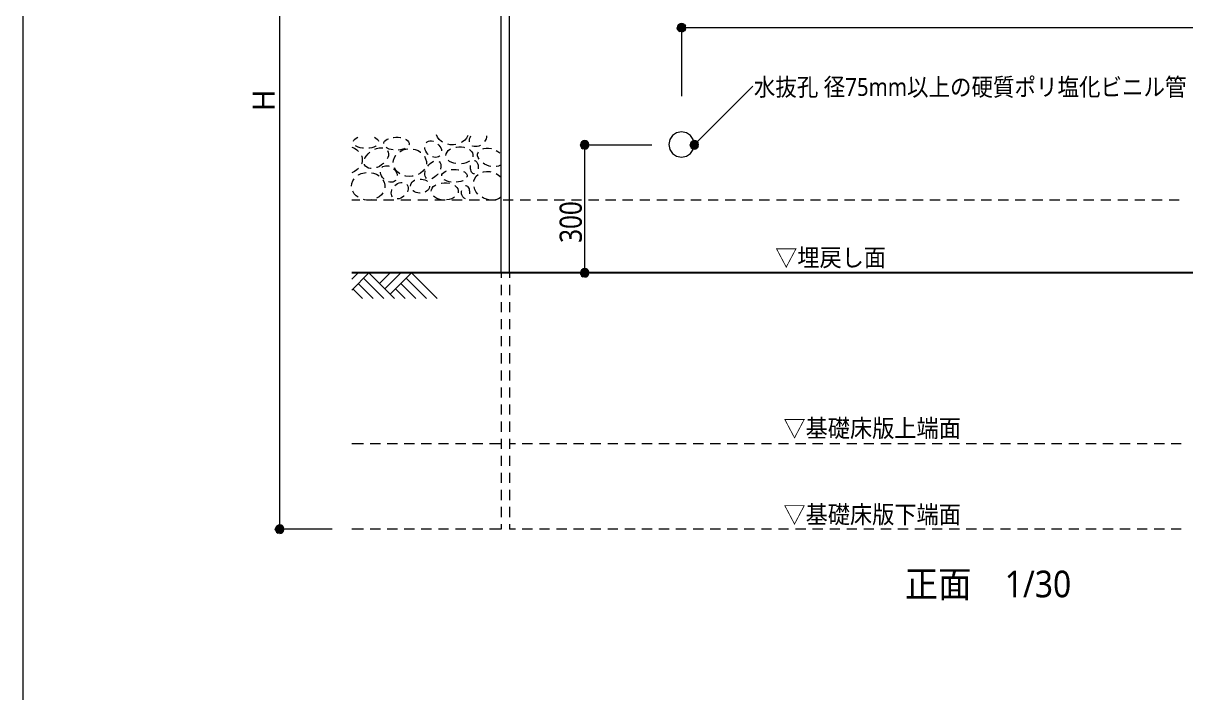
# Model space of a CAD drawing. Header units: millimetres. Extents: x 0 to 420, y 0 to 297.
# Drawn here: x 0.2 to 136.4, y 148.7 to 227 of the extents above; entities that cross this region are included whole.
import ezdxf
from ezdxf.enums import TextEntityAlignment as Align

# ---------------------------------------------------------------- set-up
doc = ezdxf.new("R2010")
doc.units = ezdxf.units.MM
doc.styles.add('kst32b', font='NotoSansJP-Variable.ttf')

msp = doc.modelspace()

# ---------------------------------------------------------------- hatches: boundary and pattern name
h = msp.add_hatch(color=7)
h.paths.add_polyline_path([(76.84, 226.69), (76.79, 226.5), (77.3, 226.5), (76.84, 226.69)])
h.paths.add_polyline_path([(76.79, 226.5), (77.3, 226.5), (76.84, 226.31), (76.79, 226.5)])
h.paths.add_polyline_path([(77.3, 226.5), (76.84, 226.31), (76.94, 226.14), (77.3, 226.5)])
h = msp.add_hatch(color=7)
h.paths.add_polyline_path([(77.3, 227.01), (77.11, 226.97), (77.3, 226.5), (77.3, 227.01)])
h.paths.add_polyline_path([(77.11, 226.97), (77.3, 226.5), (76.94, 226.86), (77.11, 226.97)])
h.paths.add_polyline_path([(77.3, 226.5), (76.94, 226.86), (76.84, 226.69), (77.3, 226.5)])
h = msp.add_hatch(color=7)
h.paths.add_polyline_path([(76.94, 226.14), (77.11, 226.04), (77.3, 226.5), (76.94, 226.14)])
h.paths.add_polyline_path([(77.11, 226.04), (77.3, 226.5), (77.3, 226), (77.11, 226.04)])
h.paths.add_polyline_path([(77.3, 226.5), (77.3, 226), (77.49, 226.04), (77.3, 226.5)])
for points in [[(77.49, 226.97), (77.3, 227.01), (77.3, 226.5), (77.49, 226.97)], [(66.15, 213.25), (65.96, 213.3), (65.96, 212.81), (66.15, 213.25)], [(78.99, 213.25), (78.8, 213.3), (78.8, 212.81), (78.99, 213.25)], [(66.15, 198.27), (65.96, 198.31), (65.96, 197.8), (66.15, 198.27)], [(30.42, 168.27), (30.23, 168.3), (30.23, 167.81), (30.42, 168.27)]]:
    msp.add_hatch(color=7).paths.add_polyline_path(points)
h = msp.add_hatch(color=7)
h.paths.add_polyline_path([(77.79, 226.5), (77.77, 226.69), (77.3, 226.5), (77.79, 226.5)])
h.paths.add_polyline_path([(77.77, 226.69), (77.3, 226.5), (77.66, 226.86), (77.77, 226.69)])
h.paths.add_polyline_path([(77.3, 226.5), (77.66, 226.86), (77.49, 226.97), (77.3, 226.5)])
h = msp.add_hatch(color=7)
h.paths.add_polyline_path([(77.49, 226.04), (77.66, 226.14), (77.3, 226.5), (77.49, 226.04)])
h.paths.add_polyline_path([(77.66, 226.14), (77.3, 226.5), (77.77, 226.31), (77.66, 226.14)])
h.paths.add_polyline_path([(77.3, 226.5), (77.77, 226.31), (77.79, 226.5), (77.3, 226.5)])
h = msp.add_hatch(color=7)
h.paths.add_polyline_path([(65.49, 213), (65.45, 212.81), (65.96, 212.81), (65.49, 213)])
h.paths.add_polyline_path([(65.45, 212.81), (65.96, 212.81), (65.49, 212.62), (65.45, 212.81)])
h.paths.add_polyline_path([(65.96, 212.81), (65.49, 212.62), (65.6, 212.45), (65.96, 212.81)])
h = msp.add_hatch(color=7)
h.paths.add_polyline_path([(65.96, 213.3), (65.76, 213.25), (65.96, 212.81), (65.96, 213.3)])
h.paths.add_polyline_path([(65.76, 213.25), (65.96, 212.81), (65.6, 213.15), (65.76, 213.25)])
h.paths.add_polyline_path([(65.96, 212.81), (65.6, 213.15), (65.49, 213), (65.96, 212.81)])
h = msp.add_hatch(color=7)
h.paths.add_polyline_path([(65.6, 212.45), (65.76, 212.34), (65.96, 212.81), (65.6, 212.45)])
h.paths.add_polyline_path([(65.76, 212.34), (65.96, 212.81), (65.96, 212.3), (65.76, 212.34)])
h.paths.add_polyline_path([(65.96, 212.81), (65.96, 212.3), (66.15, 212.34), (65.96, 212.81)])
h = msp.add_hatch(color=7)
h.paths.add_polyline_path([(66.46, 212.81), (66.42, 213), (65.96, 212.81), (66.46, 212.81)])
h.paths.add_polyline_path([(66.42, 213), (65.96, 212.81), (66.32, 213.15), (66.42, 213)])
h.paths.add_polyline_path([(65.96, 212.81), (66.32, 213.15), (66.15, 213.25), (65.96, 212.81)])
h = msp.add_hatch(color=7)
h.paths.add_polyline_path([(66.15, 212.34), (66.32, 212.45), (65.96, 212.81), (66.15, 212.34)])
h.paths.add_polyline_path([(66.32, 212.45), (65.96, 212.81), (66.42, 212.62), (66.32, 212.45)])
h.paths.add_polyline_path([(65.96, 212.81), (66.42, 212.62), (66.46, 212.81), (65.96, 212.81)])
h = msp.add_hatch(color=7)
h.paths.add_polyline_path([(78.34, 213), (78.3, 212.81), (78.8, 212.81), (78.34, 213)])
h.paths.add_polyline_path([(78.3, 212.81), (78.8, 212.81), (78.34, 212.62), (78.3, 212.81)])
h.paths.add_polyline_path([(78.8, 212.81), (78.34, 212.62), (78.44, 212.45), (78.8, 212.81)])
h = msp.add_hatch(color=7)
h.paths.add_polyline_path([(78.8, 213.3), (78.61, 213.25), (78.8, 212.81), (78.8, 213.3)])
h.paths.add_polyline_path([(78.61, 213.25), (78.8, 212.81), (78.44, 213.15), (78.61, 213.25)])
h.paths.add_polyline_path([(78.8, 212.81), (78.44, 213.15), (78.34, 213), (78.8, 212.81)])
h = msp.add_hatch(color=7)
h.paths.add_polyline_path([(78.44, 212.45), (78.61, 212.34), (78.8, 212.81), (78.44, 212.45)])
h.paths.add_polyline_path([(78.61, 212.34), (78.8, 212.81), (78.8, 212.3), (78.61, 212.34)])
h.paths.add_polyline_path([(78.8, 212.81), (78.8, 212.3), (78.99, 212.34), (78.8, 212.81)])
h = msp.add_hatch(color=7)
h.paths.add_polyline_path([(79.29, 212.81), (79.27, 213), (78.8, 212.81), (79.29, 212.81)])
h.paths.add_polyline_path([(79.27, 213), (78.8, 212.81), (79.14, 213.15), (79.27, 213)])
h.paths.add_polyline_path([(78.8, 212.81), (79.14, 213.15), (78.99, 213.25), (78.8, 212.81)])
h = msp.add_hatch(color=7)
h.paths.add_polyline_path([(78.99, 212.34), (79.14, 212.45), (78.8, 212.81), (78.99, 212.34)])
h.paths.add_polyline_path([(79.14, 212.45), (78.8, 212.81), (79.27, 212.62), (79.14, 212.45)])
h.paths.add_polyline_path([(78.8, 212.81), (79.27, 212.62), (79.29, 212.81), (78.8, 212.81)])
h = msp.add_hatch(color=7)
h.paths.add_polyline_path([(65.49, 197.99), (65.45, 197.8), (65.96, 197.8), (65.49, 197.99)])
h.paths.add_polyline_path([(65.45, 197.8), (65.96, 197.8), (65.49, 197.61), (65.45, 197.8)])
h.paths.add_polyline_path([(65.96, 197.8), (65.49, 197.61), (65.6, 197.44), (65.96, 197.8)])
h = msp.add_hatch(color=7)
h.paths.add_polyline_path([(65.96, 198.31), (65.76, 198.27), (65.96, 197.8), (65.96, 198.31)])
h.paths.add_polyline_path([(65.76, 198.27), (65.96, 197.8), (65.6, 198.16), (65.76, 198.27)])
h.paths.add_polyline_path([(65.96, 197.8), (65.6, 198.16), (65.49, 197.99), (65.96, 197.8)])
h = msp.add_hatch(color=7)
h.paths.add_polyline_path([(65.6, 197.44), (65.76, 197.34), (65.96, 197.8), (65.6, 197.44)])
h.paths.add_polyline_path([(65.76, 197.34), (65.96, 197.8), (65.96, 197.29), (65.76, 197.34)])
h.paths.add_polyline_path([(65.96, 197.8), (65.96, 197.29), (66.15, 197.34), (65.96, 197.8)])
h = msp.add_hatch(color=7)
h.paths.add_polyline_path([(66.46, 197.8), (66.42, 197.99), (65.96, 197.8), (66.46, 197.8)])
h.paths.add_polyline_path([(66.42, 197.99), (65.96, 197.8), (66.32, 198.16), (66.42, 197.99)])
h.paths.add_polyline_path([(65.96, 197.8), (66.32, 198.16), (66.15, 198.27), (65.96, 197.8)])
h = msp.add_hatch(color=7)
h.paths.add_polyline_path([(66.15, 197.34), (66.32, 197.44), (65.96, 197.8), (66.15, 197.34)])
h.paths.add_polyline_path([(66.32, 197.44), (65.96, 197.8), (66.42, 197.61), (66.32, 197.44)])
h.paths.add_polyline_path([(65.96, 197.8), (66.42, 197.61), (66.46, 197.8), (65.96, 197.8)])
h = msp.add_hatch(color=7)
h.paths.add_polyline_path([(29.76, 168), (29.72, 167.81), (30.23, 167.81), (29.76, 168)])
h.paths.add_polyline_path([(29.72, 167.81), (30.23, 167.81), (29.76, 167.62), (29.72, 167.81)])
h.paths.add_polyline_path([(30.23, 167.81), (29.76, 167.62), (29.87, 167.45), (30.23, 167.81)])
h = msp.add_hatch(color=7)
h.paths.add_polyline_path([(30.23, 168.3), (30.04, 168.27), (30.23, 167.81), (30.23, 168.3)])
h.paths.add_polyline_path([(30.04, 168.27), (30.23, 167.81), (29.87, 168.15), (30.04, 168.27)])
h.paths.add_polyline_path([(30.23, 167.81), (29.87, 168.15), (29.76, 168), (30.23, 167.81)])
h = msp.add_hatch(color=7)
h.paths.add_polyline_path([(29.87, 167.45), (30.04, 167.34), (30.23, 167.81), (29.87, 167.45)])
h.paths.add_polyline_path([(30.04, 167.34), (30.23, 167.81), (30.23, 167.3), (30.04, 167.34)])
h.paths.add_polyline_path([(30.23, 167.81), (30.23, 167.3), (30.42, 167.34), (30.23, 167.81)])
h = msp.add_hatch(color=7)
h.paths.add_polyline_path([(30.73, 167.81), (30.69, 168), (30.23, 167.81), (30.73, 167.81)])
h.paths.add_polyline_path([(30.69, 168), (30.23, 167.81), (30.59, 168.15), (30.69, 168)])
h.paths.add_polyline_path([(30.23, 167.81), (30.59, 168.15), (30.42, 168.27), (30.23, 167.81)])
h = msp.add_hatch(color=7)
h.paths.add_polyline_path([(30.42, 167.34), (30.59, 167.45), (30.23, 167.81), (30.42, 167.34)])
h.paths.add_polyline_path([(30.59, 167.45), (30.23, 167.81), (30.69, 167.62), (30.59, 167.45)])
h.paths.add_polyline_path([(30.23, 167.81), (30.69, 167.62), (30.73, 167.81), (30.23, 167.81)])

# ---------------------------------------------------------------- linework, layer by layer
at = {"lineweight": 13}
for points in [[(0.19, 0), (0.19, 296.97), (420.16, 296.97), (420.16, 0)], [(78.78, 212.82), (78.67, 213.4), (78.35, 213.88), (77.87, 214.2), (77.29, 214.31), (76.71, 214.2), (76.23, 213.88), (75.92, 213.4), (75.8, 212.82), (75.92, 212.24), (76.23, 211.77), (76.71, 211.45), (77.29, 211.33), (77.87, 211.45), (78.35, 211.77), (78.67, 212.24)]]:
    msp.add_lwpolyline(points, close=True, dxfattribs=at)
for points in [[(56.18, 197.8), (56.18, 265.3)], [(57.17, 197.8), (57.17, 265.3)], [(30.23, 167.81), (30.23, 260.31)], [(152.29, 226.5), (77.3, 226.5), (77.3, 218.5)], [(78.8, 212.81), (85.64, 219.65)], [(49.34, 213.11), (49.19, 213.19), (48.92, 213.4), (48.73, 213.68), (48.58, 213.95)], [(52.28, 213.87), (52.11, 213.59), (51.9, 213.34), (51.63, 213.13), (51.48, 213.06)], [(52.47, 213.15), (52.45, 213.3), (52.47, 213.49), (52.54, 213.66), (52.62, 213.85)], [(54.46, 213.85), (54.44, 213.66), (54.4, 213.49), (54.31, 213.3), (54.23, 213.17)], [(38.67, 212.53), (38.99, 212.41), (39.26, 212.22), (39.48, 212.03)], [(38.88, 213.23), (38.93, 213.32), (39.03, 213.47), (39.18, 213.57), (39.37, 213.68)], [(40.03, 212.39), (39.92, 212.39), (39.65, 212.45), (39.41, 212.53), (39.2, 212.62), (39.12, 212.68)], [(41.55, 212.68), (41.49, 212.62), (41.27, 212.53), (41.04, 212.45), (40.77, 212.39), (40.66, 212.39)], [(41.32, 213.68), (41.51, 213.57), (41.66, 213.47), (41.76, 213.32), (41.8, 213.23)], [(41.36, 212.28), (41.59, 212.37), (41.87, 212.43), (42.12, 212.45), (42.33, 212.43)], [(42.42, 212.94), (42.44, 213.06), (42.52, 213.21), (42.65, 213.34), (42.82, 213.44), (42.99, 213.51)], [(43.54, 212.2), (43.29, 212.24), (43.05, 212.3), (42.82, 212.41), (42.71, 212.47)], [(43.54, 213.66), (43.56, 213.66), (43.84, 213.68), (44.11, 213.68), (44.39, 213.64), (44.41, 213.64)], [(44.96, 213.47), (45.06, 213.4), (45.21, 213.28), (45.32, 213.15), (45.38, 213), (45.38, 212.85), (45.34, 212.79)], [(47.62, 211.67), (47.6, 211.71), (47.46, 211.86), (47.35, 212.05), (47.27, 212.22), (47.22, 212.41), (47.22, 212.47)], [(47.39, 213.04), (47.5, 213.15), (47.65, 213.21), (47.82, 213.25), (48.01, 213.25), (48.2, 213.21), (48.24, 213.19)], [(48.77, 212.87), (48.87, 212.77), (49, 212.6), (49.11, 212.43), (49.17, 212.24), (49.19, 212.09)], [(50.86, 212.85), (50.59, 212.81), (50.21, 212.81), (49.91, 212.87)], [(50.88, 212.53), (50.93, 212.53), (51.22, 212.56), (51.52, 212.56), (51.82, 212.51), (51.86, 212.49)], [(53.74, 212.75), (53.72, 212.72), (53.55, 212.64), (53.36, 212.6), (53.17, 212.58), (53, 212.6), (52.83, 212.64), (52.83, 212.66)], [(65.96, 197.8), (65.96, 212.81), (73.83, 212.81)], [(39.81, 211.5), (39.84, 211.48), (39.9, 211.18), (39.9, 210.88), (39.84, 210.59), (39.81, 210.57)], [(40.2, 211.16), (40.26, 211.31), (40.41, 211.52), (40.58, 211.75), (40.79, 211.94)], [(42.86, 212.11), (42.95, 211.92), (42.99, 211.73), (42.97, 211.52), (42.88, 211.29), (42.82, 211.16)], [(43.52, 210.71), (43.56, 211.01), (43.67, 211.31), (43.84, 211.58), (43.84, 211.6)], [(44.94, 212.39), (44.87, 212.34), (44.64, 212.28), (44.39, 212.22), (44.11, 212.17)], [(44.32, 212.03), (44.34, 212.03), (44.66, 212.2), (45, 212.28), (45.23, 212.32)], [(45.87, 212.28), (46.1, 212.24), (46.44, 212.11), (46.74, 211.94), (46.76, 211.92)], [(47.2, 211.45), (47.33, 211.16), (47.41, 210.86), (47.41, 210.54)], [(49, 211.52), (48.96, 211.45), (48.83, 211.37), (48.66, 211.33), (48.49, 211.31), (48.3, 211.33), (48.15, 211.37)], [(49.7, 211.56), (49.74, 211.75), (49.83, 211.94), (49.95, 212.11), (50.14, 212.26), (50.27, 212.32)], [(52.47, 212.24), (52.54, 212.17), (52.71, 212.03), (52.81, 211.84), (52.87, 211.65), (52.87, 211.45), (52.85, 211.39)], [(53.59, 211.1), (53.49, 211.29), (53.42, 211.5), (53.42, 211.69), (53.47, 211.88), (53.53, 211.98)], [(54.04, 212.34), (54.14, 212.37), (54.42, 212.41), (54.69, 212.41), (54.99, 212.37), (54.99, 212.34)], [(55.6, 212.13), (55.8, 212.03), (56.03, 211.84)], [(39.48, 210.02), (39.26, 209.85), (38.99, 209.66), (38.67, 209.53)], [(40.94, 210.02), (40.85, 210.02), (40.62, 210.08), (40.43, 210.16), (40.28, 210.29), (40.17, 210.44), (40.15, 210.52)], [(42.42, 210.65), (42.4, 210.61), (42.16, 210.44), (41.91, 210.27), (41.63, 210.14), (41.57, 210.14)], [(42.19, 210.14), (42.31, 210.25), (42.46, 210.31), (42.63, 210.35), (42.82, 210.35), (42.99, 210.33), (43.05, 210.31)], [(43.58, 209.99), (43.69, 209.89), (43.82, 209.72), (43.92, 209.53), (43.98, 209.34), (44.01, 209.19)], [(44.3, 209.4), (44.07, 209.59), (43.84, 209.83), (43.67, 210.1)], [(47.18, 209.95), (47.01, 209.7), (46.74, 209.49), (46.46, 209.32)], [(47.43, 208.87), (47.35, 208.98), (47.27, 209.11), (47.24, 209.27), (47.22, 209.44), (47.27, 209.66), (47.29, 209.74)], [(47.58, 210.29), (47.69, 210.44), (47.84, 210.61), (48.01, 210.74), (48.2, 210.84), (48.3, 210.88)], [(48.89, 210.84), (48.96, 210.8), (49.04, 210.67), (49.09, 210.52), (49.11, 210.35), (49.11, 210.16), (49.06, 209.97), (49.06, 209.95)], [(49.21, 209.15), (49.23, 209.3), (49.32, 209.44), (49.45, 209.57), (49.61, 209.68), (49.78, 209.74)], [(50.86, 210.59), (50.63, 210.63), (50.38, 210.74), (50.14, 210.86), (49.97, 210.99)], [(50.33, 209.89), (50.36, 209.89), (50.63, 209.91), (50.91, 209.91), (51.18, 209.87), (51.2, 209.87)], [(52.45, 210.88), (52.32, 210.8), (52.09, 210.67), (51.82, 210.61), (51.52, 210.57)], [(53.04, 209.4), (52.94, 209.4), (52.85, 209.44), (52.79, 209.51), (52.71, 209.61), (52.66, 209.72), (52.62, 209.85), (52.58, 209.99), (52.58, 210.12), (52.58, 210.27), (52.58, 210.38)], [(53.04, 210.95), (53.09, 210.95), (53.17, 210.9), (53.26, 210.86), (53.32, 210.78), (53.38, 210.67), (53.45, 210.54), (53.47, 210.42), (53.49, 210.27), (53.49, 210.12), (53.49, 209.99), (53.49, 209.97)], [(54.95, 210.27), (54.76, 210.31), (54.48, 210.42), (54.21, 210.54), (54.06, 210.65)], [(56.09, 210.4), (55.86, 210.29), (55.63, 210.25), (55.58, 210.25)], [(38.65, 207.94), (38.69, 208.26), (38.8, 208.56), (38.97, 208.83)], [(39.45, 209.25), (39.48, 209.27), (39.79, 209.42), (40.15, 209.53), (40.36, 209.55)], [(41, 209.53), (41.23, 209.49), (41.57, 209.36), (41.87, 209.17), (41.89, 209.17)], [(42.44, 208.79), (42.42, 208.81), (42.27, 208.98), (42.16, 209.15), (42.08, 209.34), (42.04, 209.53), (42.04, 209.59)], [(42.33, 208.7), (42.33, 208.68), (42.48, 208.41), (42.54, 208.09), (42.54, 207.79), (42.54, 207.77)], [(43.82, 208.62), (43.77, 208.58), (43.65, 208.49), (43.48, 208.43), (43.31, 208.41), (43.12, 208.43), (42.97, 208.47)], [(43.73, 208.05), (43.86, 208.15), (44.05, 208.26), (44.22, 208.34), (44.41, 208.39), (44.58, 208.39)], [(45.85, 209.13), (45.74, 209.11), (45.38, 209.08), (45, 209.13), (44.89, 209.17)], [(45.57, 207.96), (45.59, 208.13), (45.64, 208.28), (45.74, 208.41), (45.87, 208.53), (46.04, 208.64), (46.08, 208.66)], [(46.69, 208.79), (46.84, 208.79), (47.05, 208.75), (47.24, 208.68), (47.41, 208.6), (47.54, 208.49)], [(48.77, 209.4), (48.75, 209.36), (48.58, 209.19), (48.41, 209.04), (48.24, 208.92), (48.07, 208.83), (48.05, 208.83)], [(49.15, 208.32), (49.19, 208.32), (49.49, 208.36), (49.78, 208.34), (50.08, 208.3), (50.12, 208.28)], [(50.33, 208.43), (50.08, 208.47), (49.83, 208.53), (49.61, 208.64), (49.51, 208.7)], [(51.73, 208.62), (51.67, 208.58), (51.44, 208.51), (51.18, 208.45), (50.91, 208.41)], [(51.75, 209.68), (51.86, 209.63), (52.01, 209.51), (52.11, 209.38), (52.18, 209.23), (52.18, 209.08), (52.13, 209.02)], [(52.98, 208.51), (52.98, 208.56), (53.09, 208.85), (53.26, 209.13), (53.47, 209.32)], [(54.02, 209.59), (54.1, 209.63), (54.46, 209.68), (54.84, 209.68), (54.97, 209.63)], [(55.58, 209.44), (55.88, 209.25), (56.18, 209.02)], [(39.43, 206.65), (39.2, 206.82), (38.97, 207.07), (38.8, 207.35)], [(42.31, 207.18), (42.14, 206.95), (41.87, 206.71), (41.59, 206.54)], [(43.43, 206.69), (43.35, 206.82), (43.31, 206.97), (43.29, 207.14), (43.31, 207.33), (43.35, 207.5), (43.37, 207.56)], [(45.13, 208.15), (45.17, 208.11), (45.23, 207.96), (45.28, 207.79), (45.28, 207.62), (45.25, 207.43), (45.19, 207.29)], [(46.67, 207.14), (46.63, 207.14), (46.42, 207.16), (46.23, 207.2), (46.04, 207.29), (45.87, 207.39), (45.83, 207.43)], [(47.79, 207.96), (47.79, 207.88), (47.75, 207.73), (47.67, 207.58), (47.56, 207.45), (47.41, 207.35), (47.27, 207.26)], [(47.96, 207.35), (48.01, 207.54), (48.09, 207.73), (48.22, 207.9), (48.41, 208.05), (48.54, 208.11)], [(50.74, 208.03), (50.8, 207.98), (50.97, 207.81), (51.08, 207.64), (51.14, 207.45), (51.14, 207.26), (51.12, 207.18)], [(52.01, 206.48), (51.92, 206.5), (51.84, 206.54), (51.75, 206.61), (51.69, 206.69), (51.63, 206.8), (51.58, 206.93), (51.54, 207.07), (51.54, 207.22), (51.54, 207.37), (51.56, 207.45)], [(52.01, 208.03), (52.05, 208.03), (52.13, 208), (52.22, 207.94), (52.28, 207.86), (52.35, 207.75), (52.41, 207.64), (52.43, 207.5), (52.45, 207.37), (52.47, 207.22), (52.45, 207.07), (52.45, 207.05)], [(53.45, 207.03), (53.26, 207.26), (53.09, 207.58), (53, 207.88)], [(39.6, 206.33), (38.67, 206.33)], [(40.98, 206.35), (40.87, 206.33), (40.51, 206.31), (40.15, 206.37), (40.03, 206.4)], [(41.61, 206.33), (40.41, 206.33)], [(43.6, 206.33), (42.4, 206.33)], [(44.83, 206.8), (44.79, 206.78), (44.62, 206.65), (44.43, 206.54), (44.24, 206.48), (44.05, 206.46), (43.98, 206.46)], [(45.61, 206.33), (44.41, 206.33)], [(47.6, 206.33), (46.4, 206.33)], [(49.13, 206.37), (48.89, 206.44), (48.64, 206.52), (48.41, 206.65), (48.24, 206.78)], [(49.61, 206.33), (48.41, 206.33)], [(50.72, 206.67), (50.59, 206.59), (50.36, 206.48), (50.08, 206.4), (49.78, 206.35)], [(51.6, 206.33), (50.4, 206.33)], [(53.62, 206.33), (52.41, 206.33)], [(54.84, 206.33), (54.46, 206.42), (54.1, 206.54), (53.95, 206.65)], [(55.6, 206.33), (54.4, 206.33)], [(56.18, 206.65), (55.88, 206.48), (55.56, 206.37), (55.5, 206.35)], [(57.59, 206.33), (56.41, 206.33)], [(59.61, 206.33), (58.4, 206.33)], [(61.6, 206.33), (60.41, 206.33)], [(63.61, 206.33), (62.4, 206.33)], [(65.6, 206.33), (64.41, 206.33)], [(67.61, 206.33), (66.4, 206.33)], [(69.6, 206.33), (68.41, 206.33)], [(71.61, 206.33), (70.4, 206.33)], [(73.6, 206.33), (72.41, 206.33)], [(75.61, 206.33), (74.4, 206.33)], [(77.6, 206.33), (76.41, 206.33)], [(79.61, 206.33), (78.4, 206.33)], [(81.6, 206.33), (80.41, 206.33)], [(83.61, 206.33), (82.4, 206.33)], [(85.6, 206.33), (84.41, 206.33)], [(87.61, 206.33), (86.4, 206.33)], [(89.6, 206.33), (88.41, 206.33)], [(91.61, 206.33), (90.4, 206.33)], [(93.6, 206.33), (92.41, 206.33)], [(95.61, 206.33), (94.4, 206.33)], [(97.6, 206.33), (96.41, 206.33)], [(99.61, 206.33), (98.4, 206.33)], [(101.6, 206.33), (100.39, 206.33)], [(103.61, 206.33), (102.4, 206.33)], [(105.6, 206.33), (104.39, 206.33)], [(107.61, 206.33), (106.4, 206.33)], [(109.6, 206.33), (108.39, 206.33)], [(111.61, 206.33), (110.41, 206.33)], [(113.6, 206.33), (112.4, 206.33)], [(115.61, 206.33), (114.41, 206.33)], [(117.6, 206.33), (116.4, 206.33)], [(119.61, 206.33), (118.41, 206.33)], [(121.6, 206.33), (120.4, 206.33)], [(123.61, 206.33), (122.41, 206.33)], [(125.6, 206.33), (124.4, 206.33)], [(127.59, 206.33), (126.41, 206.33)], [(129.6, 206.33), (128.4, 206.33)], [(131.59, 206.33), (130.41, 206.33)], [(133.6, 206.33), (132.4, 206.33)], [(135.59, 206.33), (134.41, 206.33)], [(39.41, 197.8), (38.67, 197.06)], [(40.68, 197.8), (38.67, 195.79)], [(43.67, 194.8), (40.68, 197.8)], [(43.18, 197.8), (41.93, 196.55)], [(44.43, 197.8), (42.54, 195.92)], [(45.68, 197.8), (43.18, 195.3)], [(48.66, 194.8), (45.68, 197.8)], [(56.18, 197.8), (56.18, 197.21)], [(57.17, 197.8), (57.17, 197.21)], [(41.17, 194.8), (39.41, 196.55)], [(40.05, 197.17), (42.42, 194.8)], [(46.16, 194.8), (44.43, 196.55)], [(45.04, 197.17), (47.41, 194.8)], [(56.18, 196.41), (56.18, 195.2)], [(57.17, 196.41), (57.17, 195.2)], [(39.92, 194.8), (38.8, 195.92)], [(44.92, 194.8), (43.79, 195.92)], [(56.18, 194.39), (56.18, 193.21)], [(57.17, 194.39), (57.17, 193.21)], [(56.18, 192.4), (56.18, 191.2)], [(57.17, 192.4), (57.17, 191.2)], [(56.18, 190.39), (56.18, 189.21)], [(57.17, 190.39), (57.17, 189.21)], [(56.18, 188.4), (56.18, 187.2)], [(57.17, 188.4), (57.17, 187.2)], [(56.18, 186.39), (56.18, 185.21)], [(57.17, 186.39), (57.17, 185.21)], [(56.18, 184.4), (56.18, 183.2)], [(57.17, 184.4), (57.17, 183.2)], [(56.18, 182.39), (56.18, 181.21)], [(57.17, 182.39), (57.17, 181.21)], [(56.18, 180.4), (56.18, 179.2)], [(57.17, 180.4), (57.17, 179.2)], [(56.18, 178.39), (56.18, 177.21)], [(57.17, 178.39), (57.17, 177.21)], [(40.03, 177.8), (38.67, 177.8)], [(42.02, 177.8), (40.83, 177.8)], [(44.03, 177.8), (42.82, 177.8)], [(46.02, 177.8), (44.83, 177.8)], [(48.03, 177.8), (46.82, 177.8)], [(50.02, 177.8), (48.83, 177.8)], [(52.03, 177.8), (50.82, 177.8)], [(54.02, 177.8), (52.83, 177.8)], [(56.18, 177.8), (54.82, 177.8)], [(57.85, 177.8), (57.17, 177.8)], [(59.86, 177.8), (58.65, 177.8)], [(61.85, 177.8), (60.66, 177.8)], [(63.86, 177.8), (62.65, 177.8)], [(65.85, 177.8), (64.66, 177.8)], [(67.86, 177.8), (66.65, 177.8)], [(69.85, 177.8), (68.66, 177.8)], [(71.86, 177.8), (70.65, 177.8)], [(73.85, 177.8), (72.64, 177.8)], [(75.86, 177.8), (74.65, 177.8)], [(77.85, 177.8), (76.64, 177.8)], [(79.86, 177.8), (78.66, 177.8)], [(81.85, 177.8), (80.65, 177.8)], [(83.86, 177.8), (82.66, 177.8)], [(85.85, 177.8), (84.65, 177.8)], [(87.86, 177.8), (86.66, 177.8)], [(89.85, 177.8), (88.65, 177.8)], [(91.86, 177.8), (90.66, 177.8)], [(93.85, 177.8), (92.65, 177.8)], [(95.86, 177.8), (94.66, 177.8)], [(97.85, 177.8), (96.65, 177.8)], [(99.84, 177.8), (98.66, 177.8)], [(101.85, 177.8), (100.65, 177.8)], [(103.84, 177.8), (102.66, 177.8)], [(105.85, 177.8), (104.65, 177.8)], [(107.84, 177.8), (106.66, 177.8)], [(109.86, 177.8), (108.65, 177.8)], [(111.84, 177.8), (110.66, 177.8)], [(113.86, 177.8), (112.65, 177.8)], [(115.85, 177.8), (114.66, 177.8)], [(117.86, 177.8), (116.65, 177.8)], [(119.85, 177.8), (118.66, 177.8)], [(121.86, 177.8), (120.65, 177.8)], [(123.85, 177.8), (122.66, 177.8)], [(125.86, 177.8), (124.65, 177.8)], [(127.85, 177.8), (126.66, 177.8)], [(129.86, 177.8), (128.65, 177.8)], [(131.85, 177.8), (130.66, 177.8)], [(133.86, 177.8), (132.65, 177.8)], [(135.85, 177.8), (134.66, 177.8)], [(56.18, 176.4), (56.18, 175.2)], [(57.17, 176.4), (57.17, 175.2)], [(56.18, 174.39), (56.18, 173.21)], [(57.17, 174.39), (57.17, 173.21)], [(56.18, 172.4), (56.18, 171.2)], [(57.17, 172.4), (57.17, 171.2)], [(56.18, 170.41), (56.18, 169.21)], [(57.17, 170.41), (57.17, 169.21)], [(36.36, 167.81), (30.23, 167.81)], [(40.03, 167.81), (38.67, 167.81)], [(42.02, 167.81), (40.83, 167.81)], [(44.03, 167.81), (42.82, 167.81)], [(46.02, 167.81), (44.83, 167.81)], [(48.03, 167.81), (46.82, 167.81)], [(50.02, 167.81), (48.83, 167.81)], [(52.03, 167.81), (50.82, 167.81)], [(54.02, 167.81), (52.83, 167.81)], [(56.18, 167.81), (54.82, 167.81)], [(56.18, 168.4), (56.18, 167.81)], [(57.17, 168.4), (57.17, 167.81)], [(57.85, 167.81), (57.17, 167.81)], [(59.86, 167.81), (58.65, 167.81)], [(61.85, 167.81), (60.66, 167.81)], [(63.86, 167.81), (62.65, 167.81)], [(65.85, 167.81), (64.66, 167.81)], [(67.86, 167.81), (66.65, 167.81)], [(69.85, 167.81), (68.66, 167.81)], [(71.86, 167.81), (70.65, 167.81)], [(73.85, 167.81), (72.64, 167.81)], [(75.86, 167.81), (74.65, 167.81)], [(77.85, 167.81), (76.64, 167.81)], [(79.86, 167.81), (78.66, 167.81)], [(81.85, 167.81), (80.65, 167.81)], [(83.86, 167.81), (82.66, 167.81)], [(85.85, 167.81), (84.65, 167.81)], [(87.86, 167.81), (86.66, 167.81)], [(89.85, 167.81), (88.65, 167.81)], [(91.86, 167.81), (90.66, 167.81)], [(93.85, 167.81), (92.65, 167.81)], [(95.86, 167.81), (94.66, 167.81)], [(97.85, 167.81), (96.65, 167.81)], [(99.84, 167.81), (98.66, 167.81)], [(101.85, 167.81), (100.65, 167.81)], [(103.84, 167.81), (102.66, 167.81)], [(105.85, 167.81), (104.65, 167.81)], [(107.84, 167.81), (106.66, 167.81)], [(109.86, 167.81), (108.65, 167.81)], [(111.84, 167.81), (110.66, 167.81)], [(113.86, 167.81), (112.65, 167.81)], [(115.85, 167.81), (114.66, 167.81)], [(117.86, 167.81), (116.65, 167.81)], [(119.85, 167.81), (118.66, 167.81)], [(121.86, 167.81), (120.65, 167.81)], [(123.85, 167.81), (122.66, 167.81)], [(125.86, 167.81), (124.65, 167.81)], [(127.85, 167.81), (126.66, 167.81)], [(129.86, 167.81), (128.65, 167.81)], [(131.85, 167.81), (130.66, 167.81)], [(133.86, 167.81), (132.65, 167.81)], [(135.85, 167.81), (134.66, 167.81)]]:
    msp.add_lwpolyline(points, dxfattribs=at)
at = {"lineweight": 0}
for points in [[(76.84, 226.69), (76.79, 226.5), (77.3, 226.5)], [(76.79, 226.5), (77.3, 226.5), (76.84, 226.31)], [(77.3, 226.5), (76.94, 226.86), (76.84, 226.69)], [(77.3, 226.5), (76.84, 226.31), (76.94, 226.14)], [(77.11, 226.97), (77.3, 226.5), (76.94, 226.86)], [(76.94, 226.14), (77.11, 226.04), (77.3, 226.5)], [(77.3, 227.01), (77.11, 226.97), (77.3, 226.5)], [(77.11, 226.04), (77.3, 226.5), (77.3, 226)], [(77.49, 226.97), (77.3, 227.01), (77.3, 226.5)], [(77.3, 226.5), (77.66, 226.86), (77.49, 226.97)], [(77.77, 226.69), (77.3, 226.5), (77.66, 226.86)], [(77.79, 226.5), (77.77, 226.69), (77.3, 226.5)], [(77.3, 226.5), (77.3, 226), (77.49, 226.04)], [(77.49, 226.04), (77.66, 226.14), (77.3, 226.5)], [(77.66, 226.14), (77.3, 226.5), (77.77, 226.31)], [(77.3, 226.5), (77.77, 226.31), (77.79, 226.5)], [(65.49, 213), (65.45, 212.81), (65.96, 212.81)], [(65.45, 212.81), (65.96, 212.81), (65.49, 212.62)], [(65.96, 212.81), (65.6, 213.15), (65.49, 213)], [(65.96, 212.81), (65.49, 212.62), (65.6, 212.45)], [(65.76, 213.25), (65.96, 212.81), (65.6, 213.15)], [(65.6, 212.45), (65.76, 212.34), (65.96, 212.81)], [(65.96, 213.3), (65.76, 213.25), (65.96, 212.81)], [(65.76, 212.34), (65.96, 212.81), (65.96, 212.3)], [(66.15, 213.25), (65.96, 213.3), (65.96, 212.81)], [(65.96, 212.81), (66.32, 213.15), (66.15, 213.25)], [(66.42, 213), (65.96, 212.81), (66.32, 213.15)], [(66.46, 212.81), (66.42, 213), (65.96, 212.81)], [(65.96, 212.81), (65.96, 212.3), (66.15, 212.34)], [(66.15, 212.34), (66.32, 212.45), (65.96, 212.81)], [(66.32, 212.45), (65.96, 212.81), (66.42, 212.62)], [(65.96, 212.81), (66.42, 212.62), (66.46, 212.81)], [(78.34, 213), (78.3, 212.81), (78.8, 212.81)], [(78.3, 212.81), (78.8, 212.81), (78.34, 212.62)], [(78.8, 212.81), (78.44, 213.15), (78.34, 213)], [(78.8, 212.81), (78.34, 212.62), (78.44, 212.45)], [(78.61, 213.25), (78.8, 212.81), (78.44, 213.15)], [(78.44, 212.45), (78.61, 212.34), (78.8, 212.81)], [(78.8, 213.3), (78.61, 213.25), (78.8, 212.81)], [(78.61, 212.34), (78.8, 212.81), (78.8, 212.3)], [(78.99, 213.25), (78.8, 213.3), (78.8, 212.81)], [(78.8, 212.81), (79.14, 213.15), (78.99, 213.25)], [(79.27, 213), (78.8, 212.81), (79.14, 213.15)], [(79.29, 212.81), (79.27, 213), (78.8, 212.81)], [(78.8, 212.81), (78.8, 212.3), (78.99, 212.34)], [(78.99, 212.34), (79.14, 212.45), (78.8, 212.81)], [(79.14, 212.45), (78.8, 212.81), (79.27, 212.62)], [(78.8, 212.81), (79.27, 212.62), (79.29, 212.81)], [(65.49, 197.99), (65.45, 197.8), (65.96, 197.8)], [(65.45, 197.8), (65.96, 197.8), (65.49, 197.61)], [(65.96, 197.8), (65.6, 198.16), (65.49, 197.99)], [(65.96, 197.8), (65.49, 197.61), (65.6, 197.44)], [(65.76, 198.27), (65.96, 197.8), (65.6, 198.16)], [(65.6, 197.44), (65.76, 197.34), (65.96, 197.8)], [(65.96, 198.31), (65.76, 198.27), (65.96, 197.8)], [(65.76, 197.34), (65.96, 197.8), (65.96, 197.29)], [(66.15, 198.27), (65.96, 198.31), (65.96, 197.8)], [(65.96, 197.8), (66.32, 198.16), (66.15, 198.27)], [(66.42, 197.99), (65.96, 197.8), (66.32, 198.16)], [(66.46, 197.8), (66.42, 197.99), (65.96, 197.8)], [(65.96, 197.8), (65.96, 197.29), (66.15, 197.34)], [(66.15, 197.34), (66.32, 197.44), (65.96, 197.8)], [(66.32, 197.44), (65.96, 197.8), (66.42, 197.61)], [(65.96, 197.8), (66.42, 197.61), (66.46, 197.8)], [(29.76, 168), (29.72, 167.81), (30.23, 167.81)], [(29.72, 167.81), (30.23, 167.81), (29.76, 167.62)], [(30.23, 167.81), (29.87, 168.15), (29.76, 168)], [(30.23, 167.81), (29.76, 167.62), (29.87, 167.45)], [(30.04, 168.27), (30.23, 167.81), (29.87, 168.15)], [(29.87, 167.45), (30.04, 167.34), (30.23, 167.81)], [(30.23, 168.3), (30.04, 168.27), (30.23, 167.81)], [(30.04, 167.34), (30.23, 167.81), (30.23, 167.3)], [(30.42, 168.27), (30.23, 168.3), (30.23, 167.81)], [(30.23, 167.81), (30.59, 168.15), (30.42, 168.27)], [(30.69, 168), (30.23, 167.81), (30.59, 168.15)], [(30.73, 167.81), (30.69, 168), (30.23, 167.81)], [(30.23, 167.81), (30.23, 167.3), (30.42, 167.34)], [(30.42, 167.34), (30.59, 167.45), (30.23, 167.81)], [(30.59, 167.45), (30.23, 167.81), (30.69, 167.62)], [(30.23, 167.81), (30.69, 167.62), (30.73, 167.81)]]:
    msp.add_lwpolyline(points, close=True, dxfattribs=at)
at = {"lineweight": 30}
msp.add_lwpolyline([(161.33, 197.8), (38.67, 197.8)], dxfattribs=at)

# ---------------------------------------------------------------- texts
at = {"style": 'kst32b'}
for s, height, p, p2 in [('水抜孔 径75mm以上の硬質ポリ塩化ビニル管', 2.0791, (85.77, 218.52), (136.45, 218.52)), ('300', 2.599, (65.62, 201.32), (65.62, 206.19)), ('▽埋戻し面', 2.079, (88.27, 198.56), (101.26, 198.56)), ('▽基礎床版上端面', 2.079, (89.24, 178.58), (110.03, 178.58)), ('▽基礎床版下端面', 2.079, (89.24, 168.49), (110.03, 168.49)), ('正面\u30001/30', 3.119, (103.46, 159.83), (122.95, 159.83))]:
    msp.add_text(s, height=height, dxfattribs=at).set_placement(p, p2, align=Align.FIT)
msp.add_text('H', height=2.6, rotation=90, dxfattribs=at).set_placement((29.65, 216.75))

doc.saveas('drawing.dxf')
